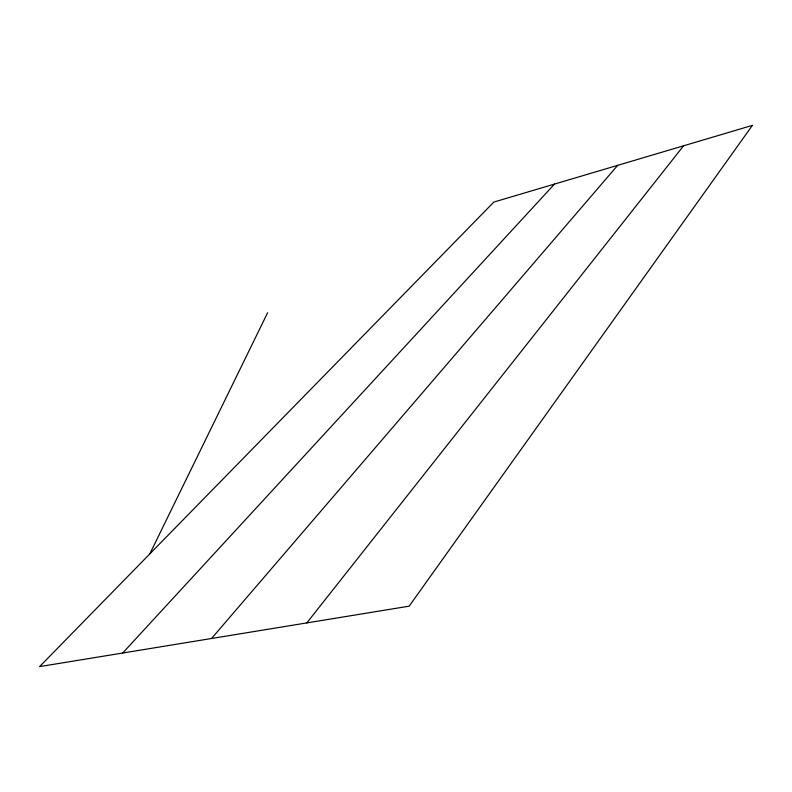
<?xml version="1.0" encoding="UTF-8"?>
<svg xmlns="http://www.w3.org/2000/svg" width="792" height="792" viewBox="0 0 792 792"><rect width="100%" height="100%" fill="white"/><g stroke="black" fill="none" stroke-linecap="round" stroke-linejoin="round"><path stroke-width="1.19" d="M149.807 553.905L267.617 312.741M306.801 622.918L683.585 145.797M211.553 638.491L617.671 165.35M122.691 653.024L554.489 184.09M752.4 125.383L409.137 606.177L39.6 666.616L493.862 202.069L752.4 125.383"/></g></svg>
